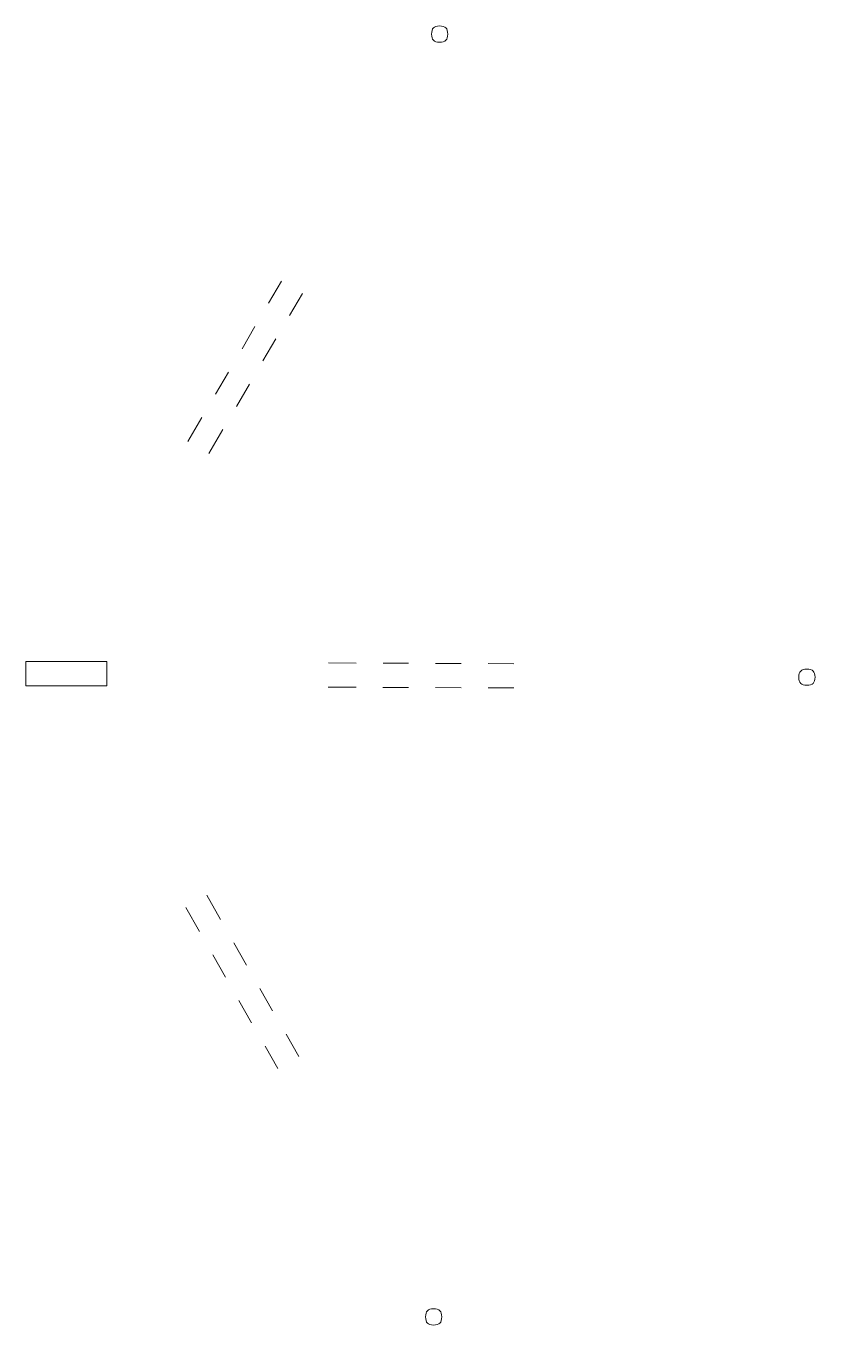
# Model space of a CAD drawing. Header units: centimetres. Extents: x -208 to 206, y -104 to 104.
# Drawn here: x -35.42 to -22.33, y 48.17 to 69.71 of the extents above; entities that cross this region are included whole.
import ezdxf

# ---------------------------------------------------------------- set-up
doc = ezdxf.new("R2010")
doc.units = ezdxf.units.CM
doc.header["$MEASUREMENT"] = 0
doc.layers.add('#Layer 1', color=7, linetype='Continuous')

msp = doc.modelspace()

# ---------------------------------------------------------------- linework, layer by layer
at = {"layer": '#Layer 1', "color": 250, "lineweight": 9}
for points, knots in [([(-28.42764, 69.58029), (-28.42764, 69.67482), (-28.46684, 69.71424), (-28.56159, 69.71424), (-28.56159, 69.71424), (-28.65634, 69.71424), (-28.69554, 69.67482), (-28.69554, 69.58029), (-28.69554, 69.58029), (-28.69554, 69.48554), (-28.65634, 69.44612), (-28.56159, 69.44612), (-28.56159, 69.44612), (-28.46684, 69.44612), (-28.42764, 69.48554), (-28.42764, 69.58029)], [0, 0, 0, 0, 0.2, 0.2, 0.2, 0.2, 0.4, 0.4, 0.4, 0.4, 0.6, 0.6, 0.6, 0.6, 1, 1, 1, 1]), ([(-35.42406, 59.16989), (-35.42406, 59.16989), (-35.42406, 58.76804), (-35.42406, 58.76804), (-35.42406, 58.76804), (-35.42406, 58.76804), (-34.08454, 58.76804), (-34.08454, 58.76804), (-34.08454, 58.76804), (-34.08454, 58.76804), (-34.08454, 59.16989), (-34.08454, 59.16989), (-34.08454, 59.16989), (-34.08454, 59.16989), (-34.7543, 59.16989), (-34.7543, 59.16989), (-34.7543, 59.16989), (-34.7543, 59.16989), (-35.42406, 59.16989), (-35.42406, 59.16989)], [0, 0, 0, 0, 0.16666667, 0.16666667, 0.16666667, 0.16666667, 0.33333333, 0.33333333, 0.33333333, 0.33333333, 0.5, 0.5, 0.5, 0.5, 0.66666667, 0.66666667, 0.66666667, 0.66666667, 1, 1, 1, 1]), ([(-22.33439, 58.91162), (-22.33439, 59.00615), (-22.37359, 59.04557), (-22.46834, 59.04557), (-22.46834, 59.04557), (-22.5631, 59.04557), (-22.6023, 59.00615), (-22.6023, 58.91162), (-22.6023, 58.91162), (-22.6023, 58.81687), (-22.5631, 58.77767), (-22.46834, 58.77767), (-22.46834, 58.77767), (-22.37359, 58.77767), (-22.33439, 58.81687), (-22.33439, 58.91162)], [0, 0, 0, 0, 0.2, 0.2, 0.2, 0.2, 0.4, 0.4, 0.4, 0.4, 0.6, 0.6, 0.6, 0.6, 1, 1, 1, 1]), ([(-28.5271, 48.30029), (-28.5271, 48.39504), (-28.5663, 48.43447), (-28.66105, 48.43447), (-28.66105, 48.43447), (-28.7558, 48.43447), (-28.795, 48.39504), (-28.795, 48.30029), (-28.795, 48.30029), (-28.795, 48.20576), (-28.7558, 48.16656), (-28.66105, 48.16656), (-28.66105, 48.16656), (-28.5663, 48.16656), (-28.5271, 48.20576), (-28.5271, 48.30029)], [0, 0, 0, 0, 0.2, 0.2, 0.2, 0.2, 0.4, 0.4, 0.4, 0.4, 0.6, 0.6, 0.6, 0.6, 1, 1, 1, 1])]:
    msp.add_open_spline(points, degree=3, knots=knots, dxfattribs=at)
for points in [[(-31.3999, 65.11485), (-31.3999, 65.11485), (-31.18575, 65.48154), (-31.18575, 65.48154)], [(-31.05292, 64.91236), (-31.05292, 64.91236), (-30.839, 65.27927), (-30.839, 65.27927)], [(-31.84028, 64.36042), (-31.84028, 64.36042), (-31.62614, 64.72711), (-31.62614, 64.72711)], [(-31.4933, 64.15792), (-31.4933, 64.15792), (-31.27916, 64.52461), (-31.27916, 64.52461)], [(-32.27977, 63.60711), (-32.27977, 63.60711), (-32.06562, 63.9738), (-32.06562, 63.9738)], [(-31.93279, 63.40461), (-31.93279, 63.40461), (-31.71865, 63.77152), (-31.71865, 63.77152)], [(-32.73673, 62.824), (-32.73673, 62.824), (-32.50444, 63.22183), (-32.50444, 63.22183)], [(-32.38975, 62.62151), (-32.38975, 62.62151), (-32.15769, 63.01933), (-32.15769, 63.01933)], [(-30.4069, 59.14928), (-30.4069, 59.14928), (-29.94636, 59.14704), (-29.94636, 59.14704)], [(-29.50038, 59.14503), (-29.50038, 59.14503), (-29.07567, 59.14301), (-29.07567, 59.14301)], [(-28.62834, 59.141), (-28.62834, 59.141), (-28.20342, 59.13898), (-28.20342, 59.13898)], [(-27.75474, 59.13696), (-27.75474, 59.13696), (-27.33004, 59.13495), (-27.33004, 59.13495)], [(-30.4087, 58.74765), (-30.4087, 58.74765), (-29.94815, 58.74541), (-29.94815, 58.74541)], [(-29.50239, 58.7434), (-29.50239, 58.7434), (-29.07746, 58.74138), (-29.07746, 58.74138)], [(-28.63014, 58.73936), (-28.63014, 58.73936), (-28.20543, 58.73735), (-28.20543, 58.73735)], [(-27.75654, 58.73533), (-27.75654, 58.73533), (-27.33183, 58.73332), (-27.33183, 58.73332)], [(-32.42447, 55.29424), (-32.42447, 55.29424), (-32.19622, 54.8944), (-32.19622, 54.8944)], [(-32.77324, 55.09488), (-32.77324, 55.09488), (-32.54498, 54.69504), (-32.54498, 54.69504)], [(-32.32367, 54.30775), (-32.32367, 54.30775), (-32.11311, 53.93904), (-32.11311, 53.93904)], [(-31.9749, 54.50711), (-31.9749, 54.50711), (-31.76434, 54.13818), (-31.76434, 54.13818)], [(-31.54236, 53.74976), (-31.54236, 53.74976), (-31.3318, 53.38084), (-31.3318, 53.38084)], [(-31.89113, 53.55063), (-31.89113, 53.55063), (-31.68057, 53.1817), (-31.68057, 53.1817)], [(-31.45791, 52.79194), (-31.45791, 52.79194), (-31.24713, 52.42324), (-31.24713, 52.42324)], [(-31.10914, 52.99108), (-31.10914, 52.99108), (-30.89836, 52.62237), (-30.89836, 52.62237)]]:
    msp.add_open_spline(points, degree=3, dxfattribs=at)

doc.saveas('drawing.dxf')
